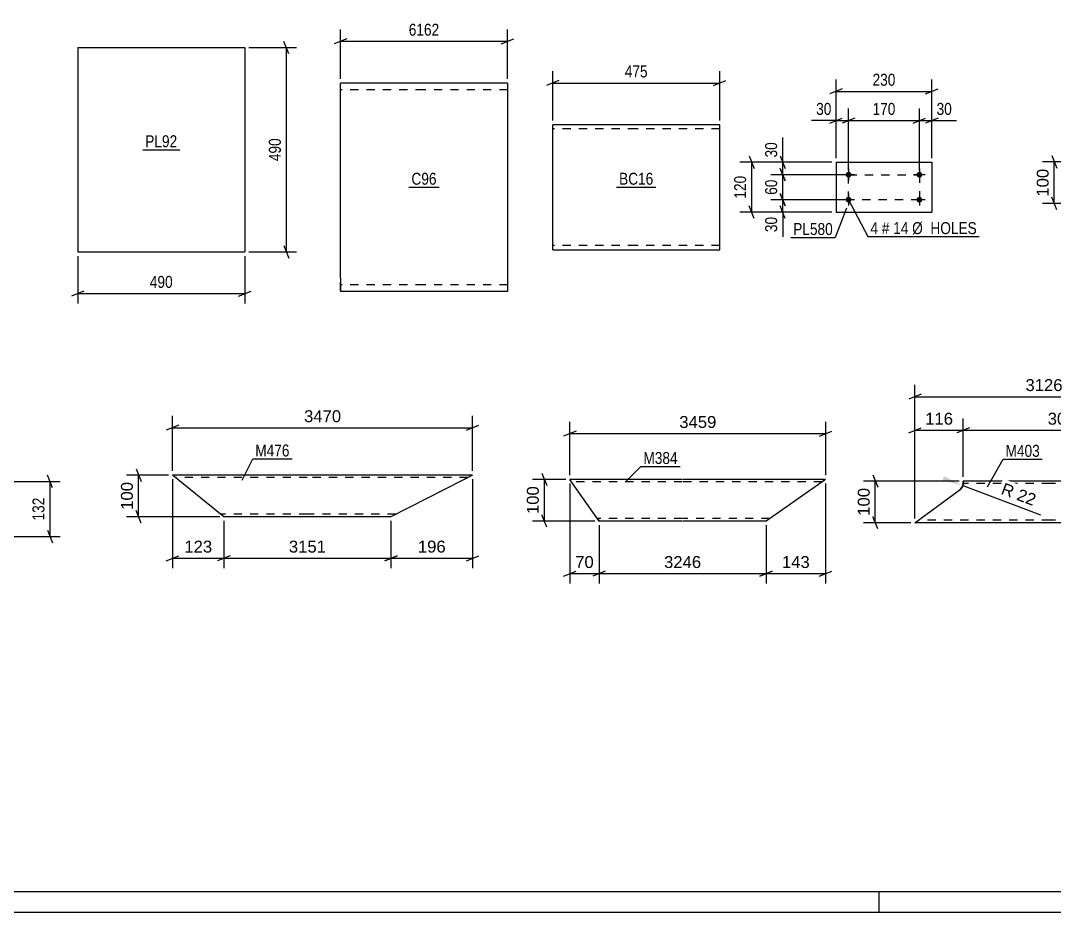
# Model space of a CAD drawing. Header units: millimetres. Extents: x 0 to 1189, y 0 to 841.
# Drawn here: x 352.9 to 601.1, y 0 to 213.9 of the extents above; entities that cross this region are included whole.
import ezdxf

# ---------------------------------------------------------------- set-up
doc = ezdxf.new("R2010")
doc.units = ezdxf.units.MM
doc.linetypes.add('DXK_LINE_DOT2', pattern=[3.9198, 1.9599, -1.9599])
doc.styles.add('Arial', font='ARIAL.TTF', dxfattribs={"height": 0.2})
doc.styles.add('Arial Narrow', font='ARIALN.TTF', dxfattribs={"height": 0.2})

# ---------------------------------------------------------------- blocks, each defined once
blk = doc.blocks.new('Unknown-285407614-1132')
at = {"color": 5, "linetype": 'Continuous'}
for p, q in [((5, 5), (1184, 5)), ((559, 0), (559, 5)), ((0, 0), (1189, 0))]:
    blk.add_line(p, q, dxfattribs=at)
blk = doc.blocks.new('Part-285407614-7620 - 7615')
at = {"color": 2, "linetype": 'Continuous'}
for p, q in [((500.63, 188.98), (480.63, 188.98)), ((480.63, 158.98), (480.63, 188.98)), ((520.73, 188.98), (500.73, 188.98)), ((520.73, 160.98), (520.73, 188.98)), ((480.63, 158.98), (500.63, 158.98)), ((500.73, 158.98), (520.73, 158.98)), ((520.73, 158.98), (520.73, 160.98))]:
    blk.add_line(p, q, dxfattribs=at)
at = {"color": 7, "linetype": 'DXK_LINE_DOT2'}
for p, q in [((500.63, 187.98), (480.63, 187.98)), ((520.73, 187.98), (500.73, 187.98)), ((480.63, 159.98), (480.63, 160.06)), ((500.63, 159.98), (480.63, 159.98)), ((520.73, 159.98), (500.73, 159.98)), ((520.73, 160.06), (520.73, 160.6)), ((520.73, 159.98), (520.73, 160.06))]:
    blk.add_line(p, q, dxfattribs=at)
blk = doc.blocks.new('Part-285407614-8527 - 8522')
at = {"color": 2, "linetype": 'Continuous'}
for p, q in [((449.69, 198.98), (429.69, 198.98)), ((429.69, 152.18), (429.69, 198.98)), ((469.79, 198.98), (449.79, 198.98)), ((469.79, 198.98), (469.79, 198.74)), ((469.79, 198.74), (469.79, 148.98)), ((429.69, 152.18), (429.69, 148.98)), ((449.69, 148.98), (429.69, 148.98)), ((469.79, 148.98), (449.79, 148.98))]:
    blk.add_line(p, q, dxfattribs=at)
at = {"color": 7, "linetype": 'DXK_LINE_DOT2'}
for p, q in [((449.69, 197.38), (429.69, 197.38)), ((469.79, 197.38), (449.79, 197.38)), ((429.69, 149.23), (429.69, 152.18)), ((449.69, 150.58), (429.69, 150.58)), ((469.79, 150.58), (449.79, 150.58))]:
    blk.add_line(p, q, dxfattribs=at)
blk = doc.blocks.new('Part-285407614-7131 - 7127')
at = {"color": 2, "linetype": 'Continuous'}
for p, q in [((366.61, 207.47), (366.61, 158.47)), ((366.61, 207.47), (386.61, 207.47)), ((386.71, 207.47), (406.71, 207.47)), ((406.71, 207.47), (406.71, 158.47)), ((366.61, 158.47), (386.61, 158.47)), ((386.71, 158.47), (406.71, 158.47))]:
    blk.add_line(p, q, dxfattribs=at)
blk = doc.blocks.new('Bolt-285407614-8078 - 8044')
at = {"linetype": 'Continuous'}
for points in [[(551.66, 176.28, -1), (551.66, 177.68, -1)], [(568.66, 176.28, -1), (568.66, 177.68, -1)], [(551.66, 170.28, -1), (551.66, 171.68, -1)], [(568.66, 170.28, -1), (568.66, 171.68, -1)]]:
    blk.add_hatch(color=1, dxfattribs=at).paths.add_polyline_path(points)
at = {"color": 1, "linetype": 'Continuous'}
for p, q in [((553.06, 176.98), (550.26, 176.98)), ((551.66, 178.38), (551.66, 175.58)), ((570.06, 176.98), (567.26, 176.98)), ((568.66, 178.38), (568.66, 175.58)), ((551.66, 172.38), (551.66, 169.58)), ((568.66, 172.38), (568.66, 169.58)), ((553.06, 170.98), (550.26, 170.98)), ((570.06, 170.98), (567.26, 170.98))]:
    blk.add_line(p, q, dxfattribs=at)
blk = doc.blocks.new('Part-285407614-8083 - 8044')
at = {"color": 2, "linetype": 'Continuous'}
for p, q in [((548.66, 179.98), (548.66, 167.98)), ((548.66, 179.98), (571.66, 179.98)), ((571.66, 179.98), (571.66, 167.98)), ((548.66, 167.98), (571.66, 167.98))]:
    blk.add_line(p, q, dxfattribs=at)
blk = doc.blocks.new('Part-285407614-8845 - 8839')
at = {"color": 2, "linetype": 'Continuous'}
for p, q in [((511.75, 103.88), (484.75, 103.88)), ((491.75, 93.88), (484.75, 103.88)), ((546.13, 103.88), (511.85, 103.88)), ((544.42, 102.68), (531.85, 93.88)), ((546.13, 103.88), (544.42, 102.68)), ((511.75, 93.88), (491.75, 93.88)), ((531.85, 93.88), (511.85, 93.88))]:
    blk.add_line(p, q, dxfattribs=at)
at = {"color": 7, "linetype": 'DXK_LINE_DOT2'}
for p, q in [((511.75, 103.28), (485.17, 103.28)), ((545.28, 103.28), (511.85, 103.28)), ((546, 103.79), (544.42, 102.68)), ((511.75, 94.48), (491.33, 94.48)), ((532.71, 94.48), (511.85, 94.48)), ((491.51, 94.23), (491.75, 93.88))]:
    blk.add_line(p, q, dxfattribs=at)
blk = doc.blocks.new('Part-285407614-9378 - 9372')
at = {"color": 2, "linetype": 'Continuous'}
for p, q in [((421.7, 104.9), (389.37, 104.9)), ((401.7, 94.9), (389.37, 104.9)), ((461.4, 104.9), (421.8, 104.9)), ((461.4, 104.9), (459.05, 103.7)), ((459.05, 103.7), (441.8, 94.9)), ((421.7, 94.9), (401.7, 94.9)), ((441.8, 94.9), (421.8, 94.9))]:
    blk.add_line(p, q, dxfattribs=at)
at = {"color": 7, "linetype": 'DXK_LINE_DOT2'}
for p, q in [((421.7, 104.3), (390.11, 104.3)), ((460.22, 104.3), (421.8, 104.3)), ((461.22, 104.81), (459.05, 103.7)), ((421.7, 95.5), (400.96, 95.5)), ((401.26, 95.25), (401.7, 94.9)), ((442.97, 95.5), (421.8, 95.5))]:
    blk.add_line(p, q, dxfattribs=at)
blk = doc.blocks.new('Part-285407614-9483 - 9477')
at = {"color": 2, "linetype": 'Continuous'}
for p, q in [((578.94, 102.04), (578.42, 101.46)), ((579.03, 102.28), (578.94, 102.04)), ((579.21, 102.77), (579.03, 102.28)), ((600.03, 103.48), (579.17, 103.48)), ((579.17, 103.48), (579.18, 103.39)), ((579.18, 103.39), (579.21, 102.77)), ((628.63, 103.48), (600.13, 103.48)), ((628.63, 103.48), (629.53, 100.42)), ((567.6, 93.48), (578.42, 101.46)), ((629.53, 100.42), (620.13, 93.48)), ((600.03, 93.48), (567.6, 93.48)), ((620.13, 93.48), (600.13, 93.48))]:
    blk.add_line(p, q, dxfattribs=at)
at = {"color": 7, "linetype": 'DXK_LINE_DOT2'}
for p, q in [((578.42, 101.46), (578.94, 102.04)), ((578.94, 102.04), (578.42, 101.46)), ((578.42, 101.46), (578.94, 102.04)), ((578.94, 102.04), (579.03, 102.28)), ((579.03, 102.28), (578.94, 102.04)), ((578.94, 102.04), (579.03, 102.28)), ((579.03, 102.28), (579.21, 102.77)), ((579.21, 102.77), (579.17, 103.48)), ((579.18, 102.7), (579.19, 102.74)), ((579.18, 102.7), (579.19, 102.74)), ((579.19, 102.74), (579.21, 102.77)), ((579.19, 102.74), (579.21, 102.77)), ((600.03, 102.88), (579.2, 102.88)), ((579.2, 102.83), (579.2, 102.88)), ((579.2, 102.83), (579.2, 102.88)), ((579.21, 102.77), (579.2, 102.83)), ((579.21, 102.77), (579.2, 102.83)), ((628.81, 102.88), (600.13, 102.88)), ((578.42, 101.46), (578.42, 101.46)), ((600.03, 94.08), (568.42, 94.08)), ((620.94, 94.08), (600.13, 94.08))]:
    blk.add_line(p, q, dxfattribs=at)
blk = doc.blocks.new('Rectangle-285407614-8168 - 8044')
at = {"color": 1, "linetype": 'DXK_LINE_DOT2'}
blk.add_lwpolyline([(551.66, 176.98), (568.66, 176.98), (568.66, 170.98), (551.66, 170.98), (551.66, 176.98)], close=True, dxfattribs=at)
blk = doc.blocks.new('StraightDimension-285407614-7623 - 7615')
at = {"color": 7, "linetype": 'Continuous'}
for p, q in [((480.63, 189.98), (480.63, 201.83)), ((520.73, 189.98), (520.73, 201.83)), ((482.13, 199.58), (479.13, 198.38)), ((480.63, 198.98), (520.73, 198.98)), ((519.23, 198.38), (522.23, 199.58))]:
    blk.add_line(p, q, dxfattribs=at)
at = {"color": 0}
blk.add_wipeout([(504.02, 199.73), (504.02, 203.93), (497.34, 203.93), (497.34, 199.73)], dxfattribs=at)
at = {"color": 3, "style": 'Arial Narrow'}
blk.add_text('475', height=2.863, dxfattribs=at).set_placement((497.94, 200.33))
blk = doc.blocks.new('StraightDimension-285407614-8530 - 8522')
at = {"color": 7, "linetype": 'Continuous'}
for p, q in [((429.69, 199.98), (429.69, 211.83)), ((469.79, 199.98), (469.79, 211.83)), ((431.19, 209.58), (428.19, 208.38)), ((429.69, 208.98), (469.79, 208.98)), ((468.29, 208.38), (471.29, 209.58))]:
    blk.add_line(p, q, dxfattribs=at)
at = {"color": 0}
blk.add_wipeout([(454, 209.73), (454, 213.93), (445.48, 213.93), (445.48, 209.73)], dxfattribs=at)
at = {"color": 3, "style": 'Arial Narrow'}
blk.add_text('6162', height=2.863, dxfattribs=at).set_placement((446.08, 210.33))
blk = doc.blocks.new('StraightDimension-285407614-6323 - 6303')
at = {"color": 7, "linetype": 'Continuous'}
for p, q in [((360.56, 101.86), (359.36, 104.86)), ((335.03, 103.36), (362.36, 103.36)), ((359.96, 90.16), (359.96, 103.36)), ((350.96, 90.16), (362.36, 90.16)), ((359.36, 91.66), (360.56, 88.66))]:
    blk.add_line(p, q, dxfattribs=at)
at = {"color": 0}
blk.add_wipeout([(359.21, 100.1), (355.01, 100.1), (355.01, 93.41), (359.21, 93.41)], dxfattribs=at)
at = {"color": 3, "style": 'Arial Narrow'}
blk.add_text('132', height=2.863, rotation=90.0002, dxfattribs=at).set_placement((358.61, 94.01))
blk = doc.blocks.new('StraightDimension-285407614-7145 - 7127')
at = {"color": 7, "linetype": 'Continuous'}
for p, q in [((417.31, 205.97), (416.11, 208.97)), ((407.71, 207.47), (419.11, 207.47)), ((416.71, 158.47), (416.71, 207.47)), ((416.11, 159.97), (417.31, 156.97)), ((407.71, 158.47), (419.11, 158.47))]:
    blk.add_line(p, q, dxfattribs=at)
at = {"color": 0}
blk.add_wipeout([(415.96, 186.31), (411.76, 186.31), (411.76, 179.63), (415.96, 179.63)], dxfattribs=at)
at = {"color": 3, "style": 'Arial Narrow'}
blk.add_text('490', height=2.863, rotation=90.0002, dxfattribs=at).set_placement((415.36, 180.23))
blk = doc.blocks.new('StraightDimension-285407614-7134 - 7127')
at = {"color": 7, "linetype": 'Continuous'}
for p, q in [((366.61, 157.47), (366.61, 146.07)), ((406.71, 157.47), (406.71, 146.07)), ((368.11, 149.07), (365.11, 147.87)), ((405.21, 147.87), (408.21, 149.07)), ((366.61, 148.47), (406.71, 148.47))]:
    blk.add_line(p, q, dxfattribs=at)
at = {"color": 0}
blk.add_wipeout([(390, 149.22), (390, 153.42), (383.32, 153.42), (383.32, 149.22)], dxfattribs=at)
at = {"color": 3, "style": 'Arial Narrow'}
blk.add_text('490', height=2.863, dxfattribs=at).set_placement((383.92, 149.82))
blk = doc.blocks.new('StraightDimension-285407614-8085 - 8044')
at = {"color": 7, "linetype": 'Continuous'}
for p, q in [((548.66, 180.98), (548.66, 199.83)), ((571.66, 180.98), (571.66, 199.83)), ((550.16, 197.58), (547.16, 196.38)), ((548.66, 196.98), (571.66, 196.98)), ((570.16, 196.38), (573.16, 197.58))]:
    blk.add_line(p, q, dxfattribs=at)
at = {"color": 0}
blk.add_wipeout([(563.5, 197.73), (563.5, 201.93), (556.82, 201.93), (556.82, 197.73)], dxfattribs=at)
at = {"color": 3, "style": 'Arial Narrow'}
blk.add_text('230', height=2.863, dxfattribs=at).set_placement((557.42, 198.33))
blk = doc.blocks.new('StraightDimension-285407614-8106 - 8044')
at = {"color": 7, "linetype": 'Continuous'}
for p, q in [((551.66, 177.98), (551.66, 192.83)), ((568.66, 177.98), (568.66, 192.83)), ((553.16, 190.58), (550.16, 189.38)), ((551.66, 189.98), (568.66, 189.98)), ((567.16, 189.38), (570.16, 190.58))]:
    blk.add_line(p, q, dxfattribs=at)
at = {"color": 0}
blk.add_wipeout([(563.5, 190.73), (563.5, 194.93), (556.82, 194.93), (556.82, 190.73)], dxfattribs=at)
at = {"color": 3, "style": 'Arial Narrow'}
blk.add_text('170', height=2.863, dxfattribs=at).set_placement((557.42, 191.33))
blk = doc.blocks.new('StraightDimension-285407614-8138 - 8044')
at = {"color": 7, "linetype": 'Continuous'}
for p, q in [((535.25, 172.48), (536.45, 169.48)), ((550.66, 170.98), (533, 170.98)), ((536.45, 166.48), (535.25, 169.48)), ((535.85, 167.98), (535.85, 170.98)), ((547.66, 167.98), (533, 167.98))]:
    blk.add_line(p, q, dxfattribs=at)
at = {"color": 0}
blk.add_wipeout([(535.1, 167.46), (530.9, 167.46), (530.9, 162.6), (535.1, 162.6)], dxfattribs=at)
at = {"color": 7, "linetype": 'Continuous'}
blk.add_line((535.85, 167.98), (535.85, 162.08), dxfattribs=at)
blk.add_line((535.85, 167.98), (535.85, 162.08), dxfattribs=at)
at = {"color": 3, "style": 'Arial Narrow'}
blk.add_text('30', height=2.863, rotation=90.0002, dxfattribs=at).set_placement((534.5, 163.2))
blk = doc.blocks.new('StraightDimension-285407614-8096 - 8044')
at = {"color": 7, "linetype": 'Continuous'}
for p, q in [((548.66, 180.98), (548.66, 192.83)), ((551.66, 177.98), (551.66, 192.83)), ((547.16, 189.38), (550.16, 190.58)), ((548.66, 189.98), (551.66, 189.98)), ((553.16, 190.58), (550.16, 189.38))]:
    blk.add_line(p, q, dxfattribs=at)
at = {"color": 0}
blk.add_wipeout([(548.14, 190.73), (548.14, 194.93), (543.28, 194.93), (543.28, 190.73)], dxfattribs=at)
at = {"color": 7, "linetype": 'Continuous'}
blk.add_line((548.66, 189.98), (542.75, 189.98), dxfattribs=at)
blk.add_line((548.66, 189.98), (542.75, 189.98), dxfattribs=at)
at = {"color": 3, "style": 'Arial Narrow'}
blk.add_text('30', height=2.863, dxfattribs=at).set_placement((543.88, 191.33))
blk = doc.blocks.new('StraightDimension-285407614-8116 - 8044')
at = {"color": 7, "linetype": 'Continuous'}
for p, q in [((568.66, 177.98), (568.66, 192.83)), ((571.66, 180.98), (571.66, 192.83)), ((567.16, 189.38), (570.16, 190.58)), ((568.66, 189.98), (571.66, 189.98)), ((573.16, 190.58), (570.16, 189.38))]:
    blk.add_line(p, q, dxfattribs=at)
at = {"color": 0}
blk.add_wipeout([(577.04, 190.73), (577.04, 194.93), (572.19, 194.93), (572.19, 190.73)], dxfattribs=at)
at = {"color": 7, "linetype": 'Continuous'}
blk.add_line((571.66, 189.98), (577.57, 189.98), dxfattribs=at)
blk.add_line((571.66, 189.98), (577.57, 189.98), dxfattribs=at)
at = {"color": 3, "style": 'Arial Narrow'}
blk.add_text('30', height=2.863, dxfattribs=at).set_placement((572.79, 191.33))
blk = doc.blocks.new('StraightDimension-285407614-8127 - 8044')
at = {"color": 7, "linetype": 'Continuous'}
for p, q in [((527.81, 181.48), (529.01, 178.48)), ((547.66, 179.98), (525.56, 179.98)), ((528.41, 167.98), (528.41, 179.98)), ((529.01, 166.48), (527.81, 169.48)), ((547.66, 167.98), (525.56, 167.98))]:
    blk.add_line(p, q, dxfattribs=at)
at = {"color": 0}
blk.add_wipeout([(527.66, 177.33), (523.46, 177.33), (523.46, 170.64), (527.66, 170.64)], dxfattribs=at)
at = {"color": 3, "style": 'Arial Narrow'}
blk.add_text('120', height=2.863, rotation=90.0002, dxfattribs=at).set_placement((527.06, 171.24))
blk = doc.blocks.new('StraightDimension-285407614-8148 - 8044')
at = {"color": 7, "linetype": 'Continuous'}
for p, q in [((550.66, 176.98), (533, 176.98)), ((535.25, 178.48), (536.45, 175.48)), ((535.85, 170.98), (535.85, 176.98)), ((536.45, 169.48), (535.25, 172.48)), ((550.66, 170.98), (533, 170.98))]:
    blk.add_line(p, q, dxfattribs=at)
at = {"color": 0}
blk.add_wipeout([(535.1, 176.41), (530.9, 176.41), (530.9, 171.55), (535.1, 171.55)], dxfattribs=at)
at = {"color": 3, "style": 'Arial Narrow'}
blk.add_text('60', height=2.863, rotation=90.0002, dxfattribs=at).set_placement((534.5, 172.15))
blk = doc.blocks.new('StraightDimension-285407614-8158 - 8044')
at = {"color": 7, "linetype": 'Continuous'}
for p, q in [((535.25, 181.48), (536.45, 178.48)), ((547.66, 179.98), (533, 179.98)), ((535.85, 176.98), (535.85, 179.98)), ((550.66, 176.98), (533, 176.98)), ((536.45, 175.48), (535.25, 178.48))]:
    blk.add_line(p, q, dxfattribs=at)
at = {"color": 0}
blk.add_wipeout([(535.1, 185.36), (530.9, 185.36), (530.9, 180.51), (535.1, 180.51)], dxfattribs=at)
at = {"color": 7, "linetype": 'Continuous'}
blk.add_line((535.85, 179.98), (535.85, 185.89), dxfattribs=at)
blk.add_line((535.85, 179.98), (535.85, 185.89), dxfattribs=at)
at = {"color": 3, "style": 'Arial Narrow'}
blk.add_text('30', height=2.863, rotation=90.0002, dxfattribs=at).set_placement((534.5, 181.11))
blk = doc.blocks.new('StraightDimension-285407614-8848 - 8839')
at = {"color": 7, "linetype": 'Continuous'}
for p, q in [((478.04, 105.38), (479.24, 102.38)), ((483.75, 103.88), (475.79, 103.88)), ((478.64, 93.88), (478.64, 103.88)), ((479.24, 92.38), (478.04, 95.38)), ((490.75, 93.88), (475.79, 93.88))]:
    blk.add_line(p, q, dxfattribs=at)
at = {"color": 0}
blk.add_wipeout([(477.89, 102.82), (473.69, 102.82), (473.69, 94.95), (477.89, 94.95)], dxfattribs=at)
at = {"color": 3, "style": 'Arial'}
blk.add_text('100', height=2.865, rotation=90.0002, dxfattribs=at).set_placement((477.29, 95.55))
blk = doc.blocks.new('StraightDimension-285407614-8876 - 8839')
at = {"color": 7, "linetype": 'Continuous'}
for p, q in [((546.13, 102.88), (546.13, 78.86)), ((531.85, 92.88), (531.85, 78.86)), ((533.35, 81.86), (530.35, 80.66)), ((531.85, 81.26), (546.13, 81.26)), ((544.63, 80.66), (547.63, 81.86))]:
    blk.add_line(p, q, dxfattribs=at)
at = {"color": 0}
blk.add_wipeout([(542.93, 82.01), (542.93, 86.21), (535.06, 86.21), (535.06, 82.01)], dxfattribs=at)
at = {"color": 3, "style": 'Arial'}
blk.add_text('143', height=2.865, dxfattribs=at).set_placement((535.66, 82.61))
blk = doc.blocks.new('StraightDimension-285407614-8899 - 8839')
at = {"color": 7, "linetype": 'Continuous'}
for p, q in [((491.75, 92.88), (491.75, 78.86)), ((531.85, 92.88), (531.85, 78.86)), ((493.25, 81.86), (490.25, 80.66)), ((491.75, 81.26), (531.85, 81.26)), ((530.35, 80.66), (533.35, 81.86))]:
    blk.add_line(p, q, dxfattribs=at)
at = {"color": 0}
blk.add_wipeout([(516.85, 82.01), (516.85, 86.21), (506.76, 86.21), (506.76, 82.01)], dxfattribs=at)
at = {"color": 3, "style": 'Arial'}
blk.add_text('3246', height=2.865, dxfattribs=at).set_placement((507.36, 82.61))
blk = doc.blocks.new('StraightDimension-285407614-8950 - 8839')
at = {"color": 7, "linetype": 'Continuous'}
for p, q in [((484.75, 104.88), (484.75, 117.71)), ((546.18, 104.88), (546.18, 117.71)), ((486.25, 115.46), (483.25, 114.26)), ((484.75, 114.86), (546.18, 114.86)), ((544.68, 114.26), (547.68, 115.46))]:
    blk.add_line(p, q, dxfattribs=at)
at = {"color": 0}
blk.add_wipeout([(520.51, 115.61), (520.51, 119.81), (510.42, 119.81), (510.42, 115.61)], dxfattribs=at)
at = {"color": 3, "style": 'Arial'}
blk.add_text('3459', height=2.865, dxfattribs=at).set_placement((511.02, 116.21))
blk = doc.blocks.new('StraightDimension-285407614-8926 - 8839')
at = {"color": 7, "linetype": 'Continuous'}
for p, q in [((484.75, 102.88), (484.75, 78.86)), ((491.75, 92.88), (491.75, 78.86)), ((483.25, 80.66), (486.25, 81.86)), ((484.75, 81.26), (491.75, 81.26)), ((493.25, 81.86), (490.25, 80.66))]:
    blk.add_line(p, q, dxfattribs=at)
at = {"color": 0}
blk.add_wipeout([(491.08, 82.01), (491.08, 86.21), (485.43, 86.21), (485.43, 82.01)], dxfattribs=at)
at = {"color": 3, "style": 'Arial'}
blk.add_text('70', height=2.865, dxfattribs=at).set_placement((486.03, 82.61))
blk = doc.blocks.new('StraightDimension-285407614-9353 - 8973')
at = {"color": 7, "linetype": 'Continuous'}
for p, q in [((600.44, 181.55), (601.64, 178.55)), ((625.78, 180.05), (598.19, 180.05)), ((601.04, 170.05), (601.04, 180.05)), ((601.64, 168.55), (600.44, 171.55)), ((612.37, 170.05), (598.19, 170.05))]:
    blk.add_line(p, q, dxfattribs=at)
at = {"color": 0}
blk.add_wipeout([(600.29, 178.98), (596.09, 178.98), (596.09, 171.11), (600.29, 171.11)], dxfattribs=at)
at = {"color": 3, "style": 'Arial'}
blk.add_text('100', height=2.865, rotation=90.0002, dxfattribs=at).set_placement((599.69, 171.71))
blk = doc.blocks.new('StraightDimension-285407614-9465 - 9372')
at = {"color": 7, "linetype": 'Continuous'}
for p, q in [((390.87, 116.85), (387.87, 115.65)), ((389.37, 105.9), (389.37, 119.1)), ((459.9, 115.65), (462.9, 116.85)), ((461.4, 105.9), (461.4, 119.1)), ((389.37, 116.25), (461.4, 116.25))]:
    blk.add_line(p, q, dxfattribs=at)
at = {"color": 0}
blk.add_wipeout([(430.43, 117), (430.43, 121.2), (420.34, 121.2), (420.34, 117)], dxfattribs=at)
at = {"color": 3, "style": 'Arial'}
blk.add_text('3470', height=2.865, dxfattribs=at).set_placement((420.94, 117.6))
blk = doc.blocks.new('StraightDimension-285407614-9406 - 9372')
at = {"color": 7, "linetype": 'Continuous'}
for p, q in [((461.4, 103.9), (461.4, 82.56)), ((441.8, 93.9), (441.8, 82.56)), ((443.3, 85.56), (440.3, 84.36)), ((441.8, 84.96), (461.4, 84.96)), ((459.9, 84.36), (462.9, 85.56))]:
    blk.add_line(p, q, dxfattribs=at)
at = {"color": 0}
blk.add_wipeout([(455.53, 85.71), (455.53, 89.91), (447.66, 89.91), (447.66, 85.71)], dxfattribs=at)
at = {"color": 3, "style": 'Arial'}
blk.add_text('196', height=2.865, dxfattribs=at).set_placement((448.26, 86.31))
blk = doc.blocks.new('StraightDimension-285407614-9381 - 9372')
at = {"color": 7, "linetype": 'Continuous'}
for p, q in [((388.37, 104.9), (378.35, 104.9)), ((380.6, 106.4), (381.8, 103.4)), ((381.2, 94.9), (381.2, 104.9)), ((400.7, 94.9), (378.35, 94.9)), ((381.8, 93.4), (380.6, 96.4))]:
    blk.add_line(p, q, dxfattribs=at)
at = {"color": 0}
blk.add_wipeout([(380.45, 103.84), (376.25, 103.84), (376.25, 95.97), (380.45, 95.97)], dxfattribs=at)
at = {"color": 3, "style": 'Arial'}
blk.add_text('100', height=2.865, rotation=90.0002, dxfattribs=at).set_placement((379.85, 96.57))
blk = doc.blocks.new('StraightDimension-285407614-9447 - 9372')
at = {"color": 7, "linetype": 'Continuous'}
for p, q in [((389.37, 103.9), (389.37, 82.56)), ((401.7, 93.9), (401.7, 82.56)), ((387.87, 84.36), (390.87, 85.56)), ((389.37, 84.96), (401.7, 84.96)), ((403.2, 85.56), (400.2, 84.36))]:
    blk.add_line(p, q, dxfattribs=at)
at = {"color": 0}
blk.add_wipeout([(399.47, 85.71), (399.47, 89.91), (391.6, 89.91), (391.6, 85.71)], dxfattribs=at)
at = {"color": 3, "style": 'Arial'}
blk.add_text('123', height=2.865, dxfattribs=at).set_placement((392.2, 86.31))
blk = doc.blocks.new('StraightDimension-285407614-9423 - 9372')
at = {"color": 7, "linetype": 'Continuous'}
for p, q in [((401.7, 93.9), (401.7, 82.56)), ((441.8, 93.9), (441.8, 82.56)), ((403.2, 85.56), (400.2, 84.36)), ((401.7, 84.96), (441.8, 84.96)), ((440.3, 84.36), (443.3, 85.56))]:
    blk.add_line(p, q, dxfattribs=at)
at = {"color": 0}
blk.add_wipeout([(426.79, 85.71), (426.79, 89.91), (416.7, 89.91), (416.7, 85.71)], dxfattribs=at)
at = {"color": 3, "style": 'Arial'}
blk.add_text('3151', height=2.865, dxfattribs=at).set_placement((417.3, 86.31))
blk = doc.blocks.new('StraightDimension-285407614-9499 - 9477')
at = {"color": 7, "linetype": 'Continuous'}
for p, q in [((579.17, 104.48), (579.17, 118.5)), ((628.63, 104.48), (628.63, 118.5)), ((580.67, 116.25), (577.67, 115.05)), ((579.17, 115.65), (628.63, 115.65)), ((627.13, 115.05), (630.13, 116.25))]:
    blk.add_line(p, q, dxfattribs=at)
at = {"color": 0}
blk.add_wipeout([(608.95, 116.4), (608.95, 120.6), (598.86, 120.6), (598.86, 116.4)], dxfattribs=at)
at = {"color": 3, "style": 'Arial'}
blk.add_text('3001', height=2.865, dxfattribs=at).set_placement((599.46, 117))
blk = doc.blocks.new('StraightDimension-285407614-9542 - 9477')
at = {"color": 7, "linetype": 'Continuous'}
for p, q in [((557.48, 104.98), (558.68, 101.98)), ((578.17, 103.48), (555.23, 103.48)), ((558.08, 93.48), (558.08, 103.48)), ((558.68, 91.98), (557.48, 94.98)), ((566.6, 93.48), (555.23, 93.48))]:
    blk.add_line(p, q, dxfattribs=at)
at = {"color": 0}
blk.add_wipeout([(557.33, 102.42), (553.13, 102.42), (553.13, 94.54), (557.33, 94.54)], dxfattribs=at)
at = {"color": 3, "style": 'Arial'}
blk.add_text('100', height=2.865, rotation=90.0002, dxfattribs=at).set_placement((556.73, 95.14))
blk = doc.blocks.new('StraightDimension-285407614-9486 - 9477')
at = {"color": 7, "linetype": 'Continuous'}
for p, q in [((567.6, 94.48), (567.6, 118.5)), ((579.17, 104.48), (579.17, 118.5)), ((566.1, 115.05), (569.1, 116.25)), ((567.6, 115.65), (579.17, 115.65)), ((580.67, 116.25), (577.67, 115.05))]:
    blk.add_line(p, q, dxfattribs=at)
at = {"color": 0}
blk.add_wipeout([(577.32, 116.4), (577.32, 120.6), (569.45, 120.6), (569.45, 116.4)], dxfattribs=at)
at = {"color": 3, "style": 'Arial'}
blk.add_text('116', height=2.865, dxfattribs=at).set_placement((570.05, 117))
blk = doc.blocks.new('StraightDimension-285407614-9604 - 9477')
at = {"color": 7, "linetype": 'Continuous'}
for p, q in [((567.6, 94.48), (567.6, 126.57)), ((629.53, 101.42), (629.53, 126.57)), ((569.1, 124.32), (566.1, 123.12)), ((628.03, 123.12), (631.03, 124.32)), ((567.6, 123.72), (629.53, 123.72))]:
    blk.add_line(p, q, dxfattribs=at)
at = {"color": 0}
blk.add_wipeout([(603.62, 124.47), (603.62, 128.67), (593.52, 128.67), (593.52, 124.47)], dxfattribs=at)
at = {"color": 3, "style": 'Arial'}
blk.add_text('3126', height=2.865, dxfattribs=at).set_placement((594.12, 125.07))
blk = doc.blocks.new('RadiusDimension-285407614-9646 - 9477')
at = {"linetype": 'Continuous'}
blk.add_hatch(color=7, dxfattribs=at).paths.add_polyline_path([(574.56, 104.59), (579.06, 102.37), (574.21, 103.66)])
at = {"color": 7, "linetype": 'Continuous'}
blk.add_line((579.06, 102.37), (597.74, 95.37), dxfattribs=at)
blk.add_arc((577.04, 103.13), 2.16, 309.5392, 9.3473, dxfattribs=at)
at = {"color": 0}
blk.add_wipeout([(596.31, 96.7), (597.78, 100.64), (588.75, 104.02), (587.28, 100.09)], dxfattribs=at)
at = {"color": 3, "style": 'Arial'}
blk.add_text('R 22', height=2.865, rotation=-20.5577, dxfattribs=at).set_placement((588.05, 100.44))
blk = doc.blocks.new('Mark-285407614-7618 - 7615')
at = {"color": 0}
blk.add_wipeout([(504.79, 174.58), (504.79, 177.58), (496.57, 177.58), (496.57, 174.58)], dxfattribs=at)
blk.add_wipeout([(504.79, 174.58), (504.79, 177.58), (496.57, 177.58), (496.57, 174.58)], dxfattribs=at)
at = {"color": 30, "linetype": 'Continuous'}
blk.add_line((495.97, 173.98), (505.39, 173.98), dxfattribs=at)
at = {"color": 3, "style": 'Arial Narrow'}
blk.add_text('BC16', height=2.863, dxfattribs=at).set_placement((496.57, 174.58))
blk = doc.blocks.new('Mark-285407614-8525 - 8522')
at = {"color": 0}
blk.add_wipeout([(452.75, 174.58), (452.75, 177.58), (446.72, 177.58), (446.72, 174.58)], dxfattribs=at)
blk.add_wipeout([(452.75, 174.58), (452.75, 177.58), (446.72, 177.58), (446.72, 174.58)], dxfattribs=at)
at = {"color": 30, "linetype": 'Continuous'}
blk.add_line((446.12, 173.98), (453.35, 173.98), dxfattribs=at)
at = {"color": 3, "style": 'Arial Narrow'}
blk.add_text('C96', height=2.863, dxfattribs=at).set_placement((446.72, 174.58))
blk = doc.blocks.new('Mark-285407614-7129 - 7127')
at = {"color": 0}
blk.add_wipeout([(390.5, 183.57), (390.5, 186.57), (382.82, 186.57), (382.82, 183.57)], dxfattribs=at)
blk.add_wipeout([(390.5, 183.57), (390.5, 186.57), (382.82, 186.57), (382.82, 183.57)], dxfattribs=at)
at = {"color": 30, "linetype": 'Continuous'}
blk.add_line((382.22, 182.97), (391.1, 182.97), dxfattribs=at)
at = {"color": 3, "style": 'Arial Narrow'}
blk.add_text('PL92', height=2.863, dxfattribs=at).set_placement((382.82, 183.57))
blk = doc.blocks.new('Mark-285407614-8074 - 8044')
at = {"color": 0}
blk.add_wipeout([(558.74, 162.73), (558.74, 165.73), (556.91, 165.73), (556.91, 162.73)], dxfattribs=at)
blk.add_wipeout([(558.74, 162.73), (558.74, 165.73), (556.91, 165.73), (556.91, 162.73)], dxfattribs=at)
at = {"color": 7, "linetype": 'Continuous'}
blk.add_line((551.48, 171.23), (556.31, 162.13), dxfattribs=at)
at = {"color": 0}
blk.add_wipeout([(561.47, 162.73), (561.47, 165.73), (559.64, 165.73), (559.64, 162.73)], dxfattribs=at)
blk.add_wipeout([(561.47, 162.73), (561.47, 165.73), (559.64, 165.73), (559.64, 162.73)], dxfattribs=at)
at = {"color": 3, "style": 'Arial Narrow'}
blk.add_text('4', height=2.86, dxfattribs=at).set_placement((556.91, 162.73))
at = {"color": 0}
blk.add_wipeout([(566.03, 162.73), (566.03, 165.73), (562.37, 165.73), (562.37, 162.73)], dxfattribs=at)
blk.add_wipeout([(566.03, 162.73), (566.03, 165.73), (562.37, 165.73), (562.37, 162.73)], dxfattribs=at)
at = {"color": 3, "style": 'Arial Narrow'}
blk.add_text('#', height=2.86, dxfattribs=at).set_placement((559.64, 162.73))
at = {"color": 0}
blk.add_wipeout([(582.45, 162.73), (582.45, 165.73), (566.93, 165.73), (566.93, 162.73)], dxfattribs=at)
blk.add_wipeout([(582.45, 162.73), (582.45, 165.73), (566.93, 165.73), (566.93, 162.73)], dxfattribs=at)
at = {"color": 7, "linetype": 'Continuous'}
blk.add_line((556.31, 162.13), (583.05, 162.13), dxfattribs=at)
at = {"color": 3, "style": 'Arial Narrow'}
for s, p in [('14', (562.37, 162.73)), ('Ø  HOLES', (566.93, 162.73))]:
    blk.add_text(s, height=2.863, dxfattribs=at).set_placement(p)
blk = doc.blocks.new('Mark-285407614-8079 - 8044')
at = {"color": 0}
blk.add_wipeout([(547.87, 162.51), (547.87, 165.51), (538.37, 165.51), (538.37, 162.51)], dxfattribs=at)
blk.add_wipeout([(547.87, 162.51), (547.87, 165.51), (538.37, 165.51), (538.37, 162.51)], dxfattribs=at)
at = {"color": 30, "linetype": 'Continuous'}
for p in [(551.18, 168.94), (537.77, 161.91)]:
    blk.add_line(p, (548.47, 161.91), dxfattribs=at)
at = {"color": 3, "style": 'Arial Narrow'}
blk.add_text('PL580', height=2.863, dxfattribs=at).set_placement((538.37, 162.51))
blk = doc.blocks.new('Mark-285407614-8841 - 8839')
at = {"color": 0}
blk.add_wipeout([(510.64, 107.58), (510.64, 110.58), (502.41, 110.58), (502.41, 107.58)], dxfattribs=at)
blk.add_wipeout([(510.64, 107.58), (510.64, 110.58), (502.41, 110.58), (502.41, 107.58)], dxfattribs=at)
at = {"color": 30, "linetype": 'Continuous'}
for p, q in [((498.28, 103.45), (501.81, 106.98)), ((501.81, 106.98), (511.24, 106.98))]:
    blk.add_line(p, q, dxfattribs=at)
at = {"color": 3, "style": 'Arial Narrow'}
blk.add_text('M384', height=2.863, dxfattribs=at).set_placement((502.41, 107.58))
blk = doc.blocks.new('Mark-285407614-9374 - 9372')
at = {"color": 0}
blk.add_wipeout([(417.45, 109.37), (417.45, 112.37), (409.23, 112.37), (409.23, 109.37)], dxfattribs=at)
blk.add_wipeout([(417.45, 109.37), (417.45, 112.37), (409.23, 112.37), (409.23, 109.37)], dxfattribs=at)
at = {"color": 30, "linetype": 'Continuous'}
for p, q in [((406.09, 103.71), (408.63, 108.77)), ((408.63, 108.77), (418.05, 108.77))]:
    blk.add_line(p, q, dxfattribs=at)
at = {"color": 3, "style": 'Arial Narrow'}
blk.add_text('M476', height=2.863, dxfattribs=at).set_placement((409.23, 109.37))
blk = doc.blocks.new('Mark-285407614-9479 - 9477')
at = {"color": 0}
blk.add_wipeout([(597.57, 109.29), (597.57, 112.29), (589.35, 112.29), (589.35, 109.29)], dxfattribs=at)
blk.add_wipeout([(597.57, 109.29), (597.57, 112.29), (589.35, 112.29), (589.35, 109.29)], dxfattribs=at)
at = {"color": 30, "linetype": 'Continuous'}
for p, q in [((584.98, 102.12), (588.75, 108.69)), ((588.75, 108.69), (598.17, 108.69))]:
    blk.add_line(p, q, dxfattribs=at)
at = {"color": 3, "style": 'Arial Narrow'}
blk.add_text('M403', height=2.863, dxfattribs=at).set_placement((589.35, 109.29))

msp = doc.modelspace()

# ---------------------------------------------------------------- block references
for name in ['Unknown-285407614-1132', 'Part-285407614-7131 - 7127', 'Part-285407614-8527 - 8522', 'Part-285407614-7620 - 7615', 'Part-285407614-8083 - 8044', 'Bolt-285407614-8078 - 8044', 'Rectangle-285407614-8168 - 8044', 'Part-285407614-9378 - 9372', 'Part-285407614-8845 - 8839', 'Part-285407614-9483 - 9477']:
    msp.add_blockref(name, (0, 0))

# ---------------------------------------------------------------- next in the draw order: block references
for name in ['StraightDimension-285407614-8530 - 8522', 'StraightDimension-285407614-7145 - 7127', 'StraightDimension-285407614-7623 - 7615', 'StraightDimension-285407614-8085 - 8044', 'Mark-285407614-7129 - 7127', 'StraightDimension-285407614-9353 - 8973', 'Mark-285407614-8525 - 8522', 'Mark-285407614-7618 - 7615', 'StraightDimension-285407614-8138 - 8044', 'StraightDimension-285407614-9465 - 9372', 'StraightDimension-285407614-9499 - 9477', 'StraightDimension-285407614-6323 - 6303', 'StraightDimension-285407614-8848 - 8839', 'StraightDimension-285407614-9406 - 9372', 'StraightDimension-285407614-8876 - 8839']:
    msp.add_blockref(name, (0, 0))

# ---------------------------------------------------------------- next in the draw order: block references
for name in ['StraightDimension-285407614-8106 - 8044', 'StraightDimension-285407614-7134 - 7127', 'StraightDimension-285407614-8950 - 8839', 'Mark-285407614-9374 - 9372', 'StraightDimension-285407614-9381 - 9372', 'StraightDimension-285407614-9542 - 9477', 'StraightDimension-285407614-8899 - 8839']:
    msp.add_blockref(name, (0, 0))

# ---------------------------------------------------------------- next in the draw order: block references
for name in ['StraightDimension-285407614-8096 - 8044', 'StraightDimension-285407614-8116 - 8044', 'StraightDimension-285407614-9486 - 9477', 'Mark-285407614-8841 - 8839', 'StraightDimension-285407614-9447 - 9372', 'StraightDimension-285407614-8926 - 8839']:
    msp.add_blockref(name, (0, 0))

# ---------------------------------------------------------------- next in the draw order: block references
for name in ['StraightDimension-285407614-8127 - 8044', 'StraightDimension-285407614-9604 - 9477', 'StraightDimension-285407614-9423 - 9372']:
    msp.add_blockref(name, (0, 0))

# ---------------------------------------------------------------- next in the draw order: block references
for name in ['StraightDimension-285407614-8148 - 8044', 'RadiusDimension-285407614-9646 - 9477']:
    msp.add_blockref(name, (0, 0))

# ---------------------------------------------------------------- next in the draw order: block references
for name in ['StraightDimension-285407614-8158 - 8044', 'Mark-285407614-8074 - 8044', 'Mark-285407614-9479 - 9477']:
    msp.add_blockref(name, (0, 0))

# ---------------------------------------------------------------- next in the draw order: block references
msp.add_blockref('Mark-285407614-8079 - 8044', (0, 0))

doc.saveas('drawing.dxf')
